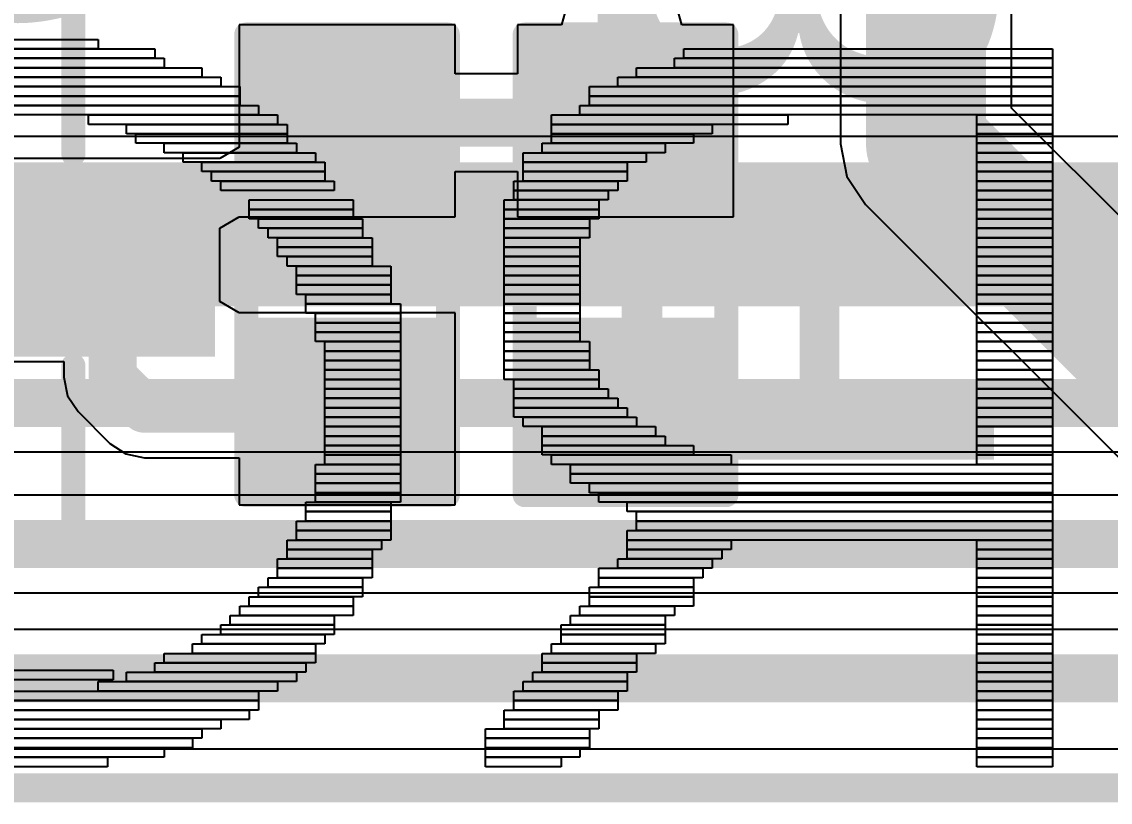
# Model space of a CAD drawing. Header units: inches. Extents: x -1 to 13, y -1.6 to 0.5.
# Drawn here: x 0.92 to 1.1468, y -1.4986 to -1.336 of the extents above; entities that cross this region are included whole.
import ezdxf

# ---------------------------------------------------------------- set-up
doc = ezdxf.new("R2010")
doc.units = ezdxf.units.IN
doc.header["$MEASUREMENT"] = 0
for name, color, linetype in [('Board_outline', 216, 'Continuous'), ('Bottom Layer', 5, 'Continuous'), ('Bottom Overlay', 54, 'Continuous'), ('Top Glue Points', 56, 'Continuous'), ('Top Layer', 1, 'Continuous'), ('Top Overlay', 2, 'Continuous'), ('Top Paste', 8, 'Continuous'), ('Top Solder', 216, 'Continuous')]:
    doc.layers.add(name, color=color, linetype=linetype)
doc.styles.add('Arial', font='', dxfattribs={"height": 0.2})
doc.styles.get('Arial').set_extended_font_data('Arial')

# ---------------------------------------------------------------- blocks, each defined once
blk = doc.blocks.new('SOT_23_98')
at = {"layer": 'Top Layer'}
for points in [[(-0.01614, 0.05748), (0.01614, 0.05748), (0.01614, 0.02126), (-0.01614, 0.02126)], [(-0.05354, -0.02126), (-0.02126, -0.02126), (-0.02126, -0.05748), (-0.05354, -0.05748)], [(0.02126, -0.02126), (0.05354, -0.02126), (0.05354, -0.05748), (0.02126, -0.05748)]]:
    blk.add_hatch(color=1, dxfattribs=at).paths.add_polyline_path(points)
at = {"layer": 'Top Paste'}
for points in [[(-0.01614, 0.05748), (0.01614, 0.05748), (0.01614, 0.02126), (-0.01614, 0.02126)], [(-0.05354, -0.02126), (-0.02126, -0.02126), (-0.02126, -0.05748), (-0.05354, -0.05748)], [(0.02126, -0.02126), (0.05354, -0.02126), (0.05354, -0.05748), (0.02126, -0.05748)]]:
    blk.add_hatch(color=8, dxfattribs=at).paths.add_polyline_path(points)
at = {"layer": 'Top Solder'}
for points in [[(-0.02014, 0.06148), (0.02014, 0.06148), (0.02014, 0.01726), (-0.02014, 0.01726)], [(-0.05754, -0.01726), (-0.01726, -0.01726), (-0.01726, -0.06148), (-0.05754, -0.06148)], [(0.01726, -0.01726), (0.05754, -0.01726), (0.05754, -0.06148), (0.01726, -0.06148)]]:
    blk.add_hatch(color=216, dxfattribs=at).paths.add_polyline_path(points)
at = {"layer": 'Top Overlay', "const_width": 0.005}
for points in [[(-0.061, -0.023), (-0.061, 0.032)], [(-0.022, 0.032), (-0.061, 0.032)], [(0.061, 0.032), (0.022, 0.032)], [(0.061, -0.023), (0.061, 0.032)], [(0.013, -0.031), (-0.013, -0.031)], [(-0.061, -0.046), (-0.066, -0.041)], [(-0.066, -0.051), (-0.066, -0.041)], [(-0.066, -0.051), (-0.061, -0.046)]]:
    blk.add_lwpolyline(points, dxfattribs=at)
at = {"layer": 'Top Overlay', "const_width": 0.0025}
for points in [[(-0.06225, 0.032, 1), (-0.05975, 0.032, 1)], [(-0.06225, 0.032, 1), (-0.05975, 0.032, 1)], [(-0.02325, 0.032, 1), (-0.02075, 0.032, 1)], [(0.02075, 0.032, 1), (0.02325, 0.032, 1)], [(0.05975, 0.032, 1), (0.06225, 0.032, 1)], [(0.05975, 0.032, 1), (0.06225, 0.032, 1)], [(-0.06225, -0.023, 1), (-0.05975, -0.023, 1)], [(0.05975, -0.023, 1), (0.06225, -0.023, 1)], [(-0.01425, -0.031, 1), (-0.01175, -0.031, 1)], [(0.01175, -0.031, 1), (0.01425, -0.031, 1)], [(-0.06725, -0.041, 1), (-0.06475, -0.041, 1)], [(-0.06725, -0.041, 1), (-0.06475, -0.041, 1)], [(-0.06225, -0.046, 1), (-0.05975, -0.046, 1)], [(-0.06225, -0.046, 1), (-0.05975, -0.046, 1)], [(-0.06725, -0.051, 1), (-0.06475, -0.051, 1)], [(-0.06725, -0.051, 1), (-0.06475, -0.051, 1)]]:
    blk.add_lwpolyline(points, format="xyb", close=True, dxfattribs=at)
blk = doc.blocks.new('RES_0603_103')
at = {"layer": 'Top Layer'}
for points in [[(-0.015, 0.0175), (-0.015, -0.0175), (-0.045, -0.0175), (-0.045, 0.0175)], [(0.045, 0.0175), (0.045, -0.0175), (0.015, -0.0175), (0.015, 0.0175)]]:
    blk.add_hatch(color=1, dxfattribs=at).paths.add_polyline_path(points)
at = {"layer": 'Top Paste'}
for points in [[(-0.015, 0.0175), (-0.015, -0.0175), (-0.045, -0.0175), (-0.045, 0.0175)], [(0.045, 0.0175), (0.045, -0.0175), (0.015, -0.0175), (0.015, 0.0175)]]:
    blk.add_hatch(color=8, dxfattribs=at).paths.add_polyline_path(points)
at = {"layer": 'Top Solder'}
for points in [[(-0.011, 0.0215), (-0.011, -0.0215), (-0.049, -0.0215), (-0.049, 0.0215)], [(0.049, 0.0215), (0.049, -0.0215), (0.011, -0.0215), (0.011, 0.0215)]]:
    blk.add_hatch(color=216, dxfattribs=at).paths.add_polyline_path(points)
at = {"layer": 'Top Overlay', "const_width": 0.005}
for points in [[(-0.048, 0.021), (0.048, 0.021)], [(-0.048, 0.021), (-0.048, -0.021)], [(0.048, 0.021), (0.048, -0.021)], [(-0.048, -0.021), (0.048, -0.021)]]:
    blk.add_lwpolyline(points, dxfattribs=at)
at = {"layer": 'Top Overlay', "const_width": 0.0025}
for points in [[(-0.04925, 0.021, 1), (-0.04675, 0.021, 1)], [(-0.04925, 0.021, 1), (-0.04675, 0.021, 1)], [(0.04675, 0.021, 1), (0.04925, 0.021, 1)], [(0.04675, 0.021, 1), (0.04925, 0.021, 1)], [(-0.04925, -0.021, 1), (-0.04675, -0.021, 1)], [(-0.04925, -0.021, 1), (-0.04675, -0.021, 1)], [(0.04675, -0.021, 1), (0.04925, -0.021, 1)], [(0.04675, -0.021, 1), (0.04925, -0.021, 1)]]:
    blk.add_lwpolyline(points, format="xyb", close=True, dxfattribs=at)
blk = doc.blocks.new('RES_0603_106')
at = {"layer": 'Top Layer'}
for points in [[(-0.015, 0.0175), (-0.015, -0.0175), (-0.045, -0.0175), (-0.045, 0.0175)], [(0.045, 0.0175), (0.045, -0.0175), (0.015, -0.0175), (0.015, 0.0175)]]:
    blk.add_hatch(color=1, dxfattribs=at).paths.add_polyline_path(points)
at = {"layer": 'Top Paste'}
for points in [[(-0.015, 0.0175), (-0.015, -0.0175), (-0.045, -0.0175), (-0.045, 0.0175)], [(0.045, 0.0175), (0.045, -0.0175), (0.015, -0.0175), (0.015, 0.0175)]]:
    blk.add_hatch(color=8, dxfattribs=at).paths.add_polyline_path(points)
at = {"layer": 'Top Solder'}
for points in [[(-0.011, 0.0215), (-0.011, -0.0215), (-0.049, -0.0215), (-0.049, 0.0215)], [(0.049, 0.0215), (0.049, -0.0215), (0.011, -0.0215), (0.011, 0.0215)]]:
    blk.add_hatch(color=216, dxfattribs=at).paths.add_polyline_path(points)
at = {"layer": 'Top Overlay', "const_width": 0.005}
for points in [[(-0.048, 0.021), (0.048, 0.021)], [(-0.048, 0.021), (-0.048, -0.021)], [(0.048, 0.021), (0.048, -0.021)], [(-0.048, -0.021), (0.048, -0.021)]]:
    blk.add_lwpolyline(points, dxfattribs=at)
at = {"layer": 'Top Overlay', "const_width": 0.0025}
for points in [[(-0.04925, 0.021, 1), (-0.04675, 0.021, 1)], [(-0.04925, 0.021, 1), (-0.04675, 0.021, 1)], [(0.04675, 0.021, 1), (0.04925, 0.021, 1)], [(0.04675, 0.021, 1), (0.04925, 0.021, 1)], [(-0.04925, -0.021, 1), (-0.04675, -0.021, 1)], [(-0.04925, -0.021, 1), (-0.04675, -0.021, 1)], [(0.04675, -0.021, 1), (0.04925, -0.021, 1)], [(0.04675, -0.021, 1), (0.04925, -0.021, 1)]]:
    blk.add_lwpolyline(points, format="xyb", close=True, dxfattribs=at)

msp = doc.modelspace()

# ---------------------------------------------------------------- hatches: boundary and pattern name
at = {"layer": 'Top Glue Points'}
for points in [[(1.06075, -1.377), (1.02925, -1.377), (1.02925, -1.39274), (1.06075, -1.39274)], [(1.00355, -1.37861), (0.97205, -1.37861), (0.97205, -1.39435), (1.00355, -1.39435)]]:
    msp.add_hatch(color=56, dxfattribs=at).paths.add_polyline_path(points)

# ---------------------------------------------------------------- linework, layer by layer
at = {"layer": 'Board_outline', "const_width": 0.006}
msp.add_lwpolyline([(-0.65035, -1.49561), (2.89296, -1.49561)], dxfattribs=at)
at = {"layer": 'Bottom Layer'}
for p, q in [((1.33209, -1.35985), (0.52352, -1.35985)), ((0.7369, -1.42561), (1.7997, -1.42561)), ((1.86599, -1.43459), (0.73403, -1.43459)), ((0.85033, -1.45498), (1.65819, -1.45498)), ((1.65817, -1.46262), (0.85035, -1.46262))]:
    msp.add_line(p, q, dxfattribs=at)
for points, const_width in [([(0.46775, -1.38025), (1.61226, -1.38025)], 0.03), ([(0.72332, -1.41542), (1.7997, -1.41542)], 0.01), ([(0.47725, -1.44478), (1.87022, -1.44478)], 0.01), ([(0.83552, -1.47281), (1.673, -1.47281)], 0.01)]:
    msp.add_lwpolyline(points, dxfattribs=dict(at, const_width=const_width))
at = {"layer": 'Bottom Overlay'}
for p, q in [((0.90836, -1.33963), (0.93593, -1.33963)), ((0.93593, -1.33963), (0.93593, -1.34159)), ((0.89655, -1.34159), (0.94773, -1.34159)), ((0.93593, -1.34159), (0.90836, -1.34159)), ((0.94773, -1.34159), (0.94773, -1.34356)), ((1.05797, -1.34356), (1.05797, -1.34159)), ((1.05797, -1.34159), (1.13474, -1.34159)), ((1.13474, -1.34159), (1.13474, -1.34356)), ((0.94773, -1.34356), (0.89655, -1.34356)), ((0.89655, -1.34356), (0.94971, -1.34356)), ((0.94971, -1.34356), (0.94971, -1.34553)), ((1.056, -1.34553), (1.056, -1.34356)), ((1.056, -1.34356), (1.13474, -1.34356)), ((1.13474, -1.34356), (1.05797, -1.34356)), ((1.13474, -1.34356), (1.13474, -1.34553)), ((0.88867, -1.34553), (0.95757, -1.34553)), ((0.94971, -1.34553), (0.89655, -1.34553)), ((0.95757, -1.34553), (0.95757, -1.3475)), ((1.04812, -1.3475), (1.04812, -1.34553)), ((1.04812, -1.34553), (1.13474, -1.34553)), ((1.13474, -1.34553), (1.056, -1.34553)), ((1.13474, -1.34553), (1.13474, -1.3475)), ((0.88474, -1.3475), (0.96152, -1.3475)), ((0.95757, -1.3475), (0.88867, -1.3475)), ((0.96152, -1.3475), (0.96152, -1.34947)), ((1.04418, -1.34947), (1.04418, -1.3475)), ((1.04418, -1.3475), (1.13474, -1.3475)), ((1.13474, -1.3475), (1.04812, -1.3475)), ((1.13474, -1.3475), (1.13474, -1.34947)), ((0.87884, -1.34947), (0.96544, -1.34947)), ((0.96152, -1.34947), (0.88474, -1.34947)), ((0.96544, -1.34947), (0.96544, -1.35144)), ((1.03828, -1.35144), (1.03828, -1.34947)), ((1.03828, -1.34947), (1.13474, -1.34947)), ((1.13474, -1.34947), (1.04418, -1.34947)), ((1.13474, -1.34947), (1.13474, -1.35144)), ((0.87292, -1.3534), (0.96939, -1.3534)), ((0.96544, -1.35144), (0.87884, -1.35144)), ((0.87884, -1.35144), (0.96544, -1.35144)), ((0.96544, -1.3534), (0.87884, -1.3534)), ((0.96544, -1.35144), (0.96544, -1.3534)), ((0.96939, -1.3534), (0.96939, -1.35537)), ((1.03632, -1.35537), (1.03632, -1.3534)), ((1.03632, -1.3534), (1.13474, -1.3534)), ((1.13474, -1.35144), (1.03828, -1.35144)), ((1.03828, -1.3534), (1.03828, -1.35144)), ((1.03828, -1.35144), (1.13474, -1.35144)), ((1.13474, -1.3534), (1.03828, -1.3534)), ((1.13474, -1.35144), (1.13474, -1.3534)), ((1.13474, -1.3534), (1.13474, -1.35537)), ((0.96939, -1.35537), (0.87292, -1.35537)), ((0.93395, -1.35734), (0.93395, -1.35537)), ((0.93395, -1.35537), (0.97332, -1.35537)), ((0.97332, -1.35537), (0.97332, -1.35734)), ((1.03041, -1.35734), (1.03041, -1.35537)), ((1.03041, -1.35537), (1.07963, -1.35537)), ((1.13474, -1.35537), (1.03632, -1.35537)), ((1.07963, -1.35537), (1.07963, -1.35734)), ((1.11899, -1.35734), (1.11899, -1.35537)), ((1.11899, -1.35537), (1.13474, -1.35537)), ((1.13474, -1.35537), (1.13474, -1.35734)), ((0.97332, -1.35734), (0.93395, -1.35734)), ((0.94183, -1.35931), (0.94183, -1.35734)), ((0.94183, -1.35734), (0.9753, -1.35734)), ((0.9753, -1.35734), (0.9753, -1.35931)), ((1.03041, -1.35931), (1.03041, -1.35734)), ((1.03041, -1.35734), (1.06387, -1.35734)), ((1.07963, -1.35734), (1.03041, -1.35734)), ((1.06387, -1.35734), (1.06387, -1.35931)), ((1.13474, -1.35734), (1.11899, -1.35734)), ((1.11899, -1.35931), (1.11899, -1.35734)), ((1.11899, -1.35734), (1.13474, -1.35734)), ((1.13474, -1.35734), (1.13474, -1.35931)), ((0.9753, -1.35931), (0.94183, -1.35931)), ((0.9438, -1.36128), (0.9438, -1.35931)), ((0.9438, -1.35931), (0.9753, -1.35931)), ((0.9753, -1.35931), (0.9753, -1.36128)), ((1.06387, -1.35931), (1.03041, -1.35931)), ((1.03041, -1.36128), (1.03041, -1.35931)), ((1.03041, -1.35931), (1.05994, -1.35931)), ((1.05994, -1.35931), (1.05994, -1.36128)), ((1.13474, -1.35931), (1.11899, -1.35931)), ((1.11899, -1.36128), (1.11899, -1.35931)), ((1.11899, -1.35931), (1.13474, -1.35931)), ((1.13474, -1.35931), (1.13474, -1.36128)), ((0.9753, -1.36128), (0.9438, -1.36128)), ((0.94971, -1.36325), (0.94971, -1.36128)), ((0.94971, -1.36128), (0.97725, -1.36128)), ((0.97725, -1.36128), (0.97725, -1.36325)), ((1.02845, -1.36325), (1.02845, -1.36128)), ((1.02845, -1.36128), (1.05404, -1.36128)), ((1.05994, -1.36128), (1.03041, -1.36128)), ((1.05404, -1.36128), (1.05404, -1.36325)), ((1.13474, -1.36128), (1.11899, -1.36128)), ((1.11899, -1.36325), (1.11899, -1.36128)), ((1.11899, -1.36128), (1.13474, -1.36128)), ((1.13474, -1.36128), (1.13474, -1.36325)), ((0.97725, -1.36325), (0.94971, -1.36325)), ((0.95364, -1.36522), (0.95364, -1.36325)), ((0.95364, -1.36325), (0.9812, -1.36325)), ((0.9812, -1.36325), (0.9812, -1.36522)), ((1.0245, -1.36522), (1.0245, -1.36325)), ((1.0245, -1.36325), (1.0501, -1.36325)), ((1.05404, -1.36325), (1.02845, -1.36325)), ((1.0501, -1.36325), (1.0501, -1.36522)), ((1.11899, -1.36522), (1.11899, -1.36325)), ((1.11899, -1.36325), (1.13474, -1.36325)), ((1.13474, -1.36325), (1.11899, -1.36325)), ((1.13474, -1.36325), (1.13474, -1.36522)), ((0.9812, -1.36522), (0.95364, -1.36522)), ((0.95757, -1.36718), (0.95757, -1.36522)), ((0.95757, -1.36522), (0.98316, -1.36522)), ((0.98316, -1.36522), (0.98316, -1.36718)), ((1.0245, -1.36718), (1.0245, -1.36522)), ((1.0245, -1.36522), (1.04615, -1.36522)), ((1.0501, -1.36522), (1.0245, -1.36522)), ((1.04615, -1.36522), (1.04615, -1.36718)), ((1.11899, -1.36718), (1.11899, -1.36522)), ((1.11899, -1.36522), (1.13474, -1.36522)), ((1.13474, -1.36522), (1.11899, -1.36522)), ((1.13474, -1.36522), (1.13474, -1.36718)), ((0.98316, -1.36718), (0.95757, -1.36718)), ((0.95954, -1.36915), (0.95954, -1.36718)), ((0.95954, -1.36718), (0.98316, -1.36718)), ((0.98316, -1.36915), (0.95954, -1.36915)), ((0.96152, -1.37112), (0.96152, -1.36915)), ((0.96152, -1.36915), (0.98513, -1.36915)), ((0.98316, -1.36718), (0.98316, -1.36915)), ((0.98513, -1.36915), (0.98513, -1.37112)), ((1.02253, -1.37112), (1.02253, -1.36915)), ((1.02253, -1.36915), (1.04418, -1.36915)), ((1.04615, -1.36718), (1.0245, -1.36718)), ((1.0245, -1.36915), (1.0245, -1.36718)), ((1.0245, -1.36718), (1.04615, -1.36718)), ((1.04615, -1.36915), (1.0245, -1.36915)), ((1.04418, -1.36915), (1.04418, -1.37112)), ((1.04615, -1.36718), (1.04615, -1.36915)), ((1.13474, -1.36718), (1.11899, -1.36718)), ((1.11899, -1.36915), (1.11899, -1.36718)), ((1.11899, -1.36718), (1.13474, -1.36718)), ((1.11899, -1.37112), (1.11899, -1.36915)), ((1.11899, -1.36915), (1.13474, -1.36915)), ((1.13474, -1.36915), (1.11899, -1.36915)), ((1.13474, -1.36718), (1.13474, -1.36915)), ((1.13474, -1.36915), (1.13474, -1.37112)), ((0.98513, -1.37112), (0.96152, -1.37112)), ((1.02253, -1.37309), (1.02253, -1.37112)), ((1.02253, -1.37112), (1.04221, -1.37112)), ((1.04418, -1.37112), (1.02253, -1.37112)), ((1.04221, -1.37112), (1.04221, -1.37309)), ((1.13474, -1.37112), (1.11899, -1.37112)), ((1.11899, -1.37309), (1.11899, -1.37112)), ((1.11899, -1.37112), (1.13474, -1.37112)), ((1.13474, -1.37112), (1.13474, -1.37309)), ((0.96742, -1.37506), (0.96742, -1.37309)), ((0.96742, -1.37309), (0.98908, -1.37309)), ((0.98908, -1.37309), (0.98908, -1.37506)), ((1.02056, -1.37506), (1.02056, -1.37309)), ((1.02056, -1.37309), (1.04025, -1.37309)), ((1.04221, -1.37309), (1.02253, -1.37309)), ((1.04025, -1.37309), (1.04025, -1.37506)), ((1.13474, -1.37309), (1.11899, -1.37309)), ((1.11899, -1.37506), (1.11899, -1.37309)), ((1.11899, -1.37309), (1.13474, -1.37309)), ((1.13474, -1.37309), (1.13474, -1.37506)), ((0.96742, -1.37703), (0.96742, -1.37506)), ((0.96742, -1.37506), (0.98908, -1.37506)), ((0.98908, -1.37506), (0.96742, -1.37506)), ((0.98908, -1.37506), (0.98908, -1.37703)), ((1.04025, -1.37506), (1.02056, -1.37506)), ((1.02056, -1.37703), (1.02056, -1.37506)), ((1.02056, -1.37506), (1.04025, -1.37506)), ((1.04025, -1.37506), (1.04025, -1.37703)), ((1.13474, -1.37506), (1.11899, -1.37506)), ((1.11899, -1.37703), (1.11899, -1.37506)), ((1.11899, -1.37506), (1.13474, -1.37506)), ((1.13474, -1.37506), (1.13474, -1.37703)), ((0.98908, -1.37703), (0.96742, -1.37703)), ((0.96939, -1.379), (0.96939, -1.37703)), ((0.96939, -1.37703), (0.99103, -1.37703)), ((0.99103, -1.37703), (0.99103, -1.379)), ((1.04025, -1.37703), (1.02056, -1.37703)), ((1.02056, -1.379), (1.02056, -1.37703)), ((1.02056, -1.37703), (1.03828, -1.37703)), ((1.03828, -1.37703), (1.03828, -1.379)), ((1.11899, -1.379), (1.11899, -1.37703)), ((1.11899, -1.37703), (1.13474, -1.37703)), ((1.13474, -1.37703), (1.11899, -1.37703)), ((1.13474, -1.37703), (1.13474, -1.379)), ((0.99103, -1.379), (0.96939, -1.379)), ((0.97135, -1.38096), (0.97135, -1.379)), ((0.97135, -1.379), (0.99103, -1.379)), ((0.99103, -1.379), (0.99103, -1.38096)), ((1.03828, -1.379), (1.02056, -1.379)), ((1.02056, -1.38096), (1.02056, -1.379)), ((1.02056, -1.379), (1.03828, -1.379)), ((1.03828, -1.379), (1.03828, -1.38096)), ((1.13474, -1.379), (1.11899, -1.379)), ((1.11899, -1.38096), (1.11899, -1.379)), ((1.11899, -1.379), (1.13474, -1.379)), ((1.13474, -1.379), (1.13474, -1.38096)), ((0.99103, -1.38096), (0.97135, -1.38096)), ((0.97332, -1.38293), (0.97332, -1.38096)), ((0.97332, -1.38096), (0.99301, -1.38096)), ((0.99301, -1.38293), (0.97332, -1.38293)), ((0.97332, -1.3849), (0.97332, -1.38293)), ((0.97332, -1.38293), (0.99301, -1.38293)), ((0.99301, -1.38096), (0.99301, -1.38293)), ((0.99301, -1.38293), (0.99301, -1.3849)), ((1.03828, -1.38096), (1.02056, -1.38096)), ((1.02056, -1.38293), (1.02056, -1.38096)), ((1.02056, -1.38096), (1.03632, -1.38096)), ((1.02056, -1.3849), (1.02056, -1.38293)), ((1.02056, -1.38293), (1.03632, -1.38293)), ((1.03632, -1.38293), (1.02056, -1.38293)), ((1.03632, -1.38096), (1.03632, -1.38293)), ((1.03632, -1.38293), (1.03632, -1.3849)), ((1.13474, -1.38096), (1.11899, -1.38096)), ((1.11899, -1.38293), (1.11899, -1.38096)), ((1.11899, -1.38096), (1.13474, -1.38096)), ((1.11899, -1.3849), (1.11899, -1.38293)), ((1.11899, -1.38293), (1.13474, -1.38293)), ((1.13474, -1.38293), (1.11899, -1.38293)), ((1.13474, -1.38096), (1.13474, -1.38293)), ((1.13474, -1.38293), (1.13474, -1.3849)), ((0.99301, -1.3849), (0.97332, -1.3849)), ((0.9753, -1.38687), (0.9753, -1.3849)), ((0.9753, -1.3849), (0.99301, -1.3849)), ((0.99301, -1.3849), (0.99301, -1.38687)), ((1.03632, -1.3849), (1.02056, -1.3849)), ((1.02056, -1.38687), (1.02056, -1.3849)), ((1.02056, -1.3849), (1.03632, -1.3849)), ((1.03632, -1.3849), (1.03632, -1.38687)), ((1.13474, -1.3849), (1.11899, -1.3849)), ((1.11899, -1.38687), (1.11899, -1.3849)), ((1.11899, -1.3849), (1.13474, -1.3849)), ((1.13474, -1.3849), (1.13474, -1.38687)), ((0.99301, -1.38687), (0.9753, -1.38687)), ((0.97725, -1.38884), (0.97725, -1.38687)), ((0.97725, -1.38687), (0.99694, -1.38687)), ((0.99694, -1.38687), (0.99694, -1.38884)), ((1.03632, -1.38687), (1.02056, -1.38687)), ((1.02056, -1.38884), (1.02056, -1.38687)), ((1.02056, -1.38687), (1.03632, -1.38687)), ((1.03632, -1.38687), (1.03632, -1.38884)), ((1.11899, -1.38884), (1.11899, -1.38687)), ((1.11899, -1.38687), (1.13474, -1.38687)), ((1.13474, -1.38687), (1.11899, -1.38687)), ((1.13474, -1.38687), (1.13474, -1.38884)), ((0.99694, -1.38884), (0.97725, -1.38884)), ((0.97725, -1.39081), (0.97725, -1.38884)), ((0.97725, -1.38884), (0.99694, -1.38884)), ((0.99694, -1.38884), (0.99694, -1.39081)), ((1.03632, -1.38884), (1.02056, -1.38884)), ((1.02056, -1.39081), (1.02056, -1.38884)), ((1.02056, -1.38884), (1.03632, -1.38884)), ((1.03632, -1.38884), (1.03632, -1.39081)), ((1.11899, -1.39081), (1.11899, -1.38884)), ((1.11899, -1.38884), (1.13474, -1.38884)), ((1.13474, -1.38884), (1.11899, -1.38884)), ((1.13474, -1.38884), (1.13474, -1.39081)), ((0.99694, -1.39081), (0.97725, -1.39081)), ((0.97725, -1.39277), (0.97725, -1.39081)), ((0.97725, -1.39081), (0.99694, -1.39081)), ((0.99694, -1.39081), (0.99694, -1.39277)), ((1.03632, -1.39081), (1.02056, -1.39081)), ((1.02056, -1.39277), (1.02056, -1.39081)), ((1.02056, -1.39081), (1.03632, -1.39081)), ((1.03632, -1.39081), (1.03632, -1.39277)), ((1.11899, -1.39277), (1.11899, -1.39081)), ((1.11899, -1.39081), (1.13474, -1.39081)), ((1.13474, -1.39081), (1.11899, -1.39081)), ((1.13474, -1.39081), (1.13474, -1.39277)), ((0.99694, -1.39277), (0.97725, -1.39277)), ((0.97923, -1.39474), (0.97923, -1.39277)), ((0.97923, -1.39277), (0.99694, -1.39277)), ((0.99694, -1.39277), (0.99694, -1.39474)), ((1.03632, -1.39277), (1.02056, -1.39277)), ((1.02056, -1.39474), (1.02056, -1.39277)), ((1.02056, -1.39277), (1.03632, -1.39277)), ((1.03632, -1.39277), (1.03632, -1.39474)), ((1.13474, -1.39277), (1.11899, -1.39277)), ((1.11899, -1.39474), (1.11899, -1.39277)), ((1.11899, -1.39277), (1.13474, -1.39277)), ((1.13474, -1.39277), (1.13474, -1.39474)), ((0.99694, -1.39474), (0.97923, -1.39474)), ((0.97923, -1.39671), (0.97923, -1.39474)), ((0.97923, -1.39474), (0.99891, -1.39474)), ((0.99891, -1.39474), (0.99891, -1.39671)), ((1.02056, -1.39671), (1.02056, -1.39474)), ((1.02056, -1.39474), (1.03632, -1.39474)), ((1.03632, -1.39474), (1.02056, -1.39474)), ((1.03632, -1.39474), (1.03632, -1.39671)), ((1.11899, -1.39671), (1.11899, -1.39474)), ((1.11899, -1.39474), (1.13474, -1.39474)), ((1.13474, -1.39474), (1.11899, -1.39474)), ((1.13474, -1.39474), (1.13474, -1.39671)), ((0.99891, -1.39671), (0.97923, -1.39671)), ((0.9812, -1.39868), (0.9812, -1.39671)), ((0.9812, -1.39671), (0.99891, -1.39671)), ((0.99891, -1.39868), (0.9812, -1.39868)), ((0.9812, -1.40065), (0.9812, -1.39868)), ((0.9812, -1.39868), (0.99891, -1.39868)), ((0.99891, -1.39671), (0.99891, -1.39868)), ((0.99891, -1.39868), (0.99891, -1.40065)), ((1.02056, -1.39868), (1.02056, -1.39671)), ((1.02056, -1.39671), (1.03632, -1.39671)), ((1.03632, -1.39671), (1.02056, -1.39671)), ((1.03632, -1.39868), (1.02056, -1.39868)), ((1.02056, -1.40065), (1.02056, -1.39868)), ((1.02056, -1.39868), (1.03632, -1.39868)), ((1.03632, -1.39671), (1.03632, -1.39868)), ((1.03632, -1.39868), (1.03632, -1.40065)), ((1.13474, -1.39671), (1.11899, -1.39671)), ((1.11899, -1.39868), (1.11899, -1.39671)), ((1.11899, -1.39671), (1.13474, -1.39671)), ((1.11899, -1.40065), (1.11899, -1.39868)), ((1.11899, -1.39868), (1.13474, -1.39868)), ((1.13474, -1.39868), (1.11899, -1.39868)), ((1.13474, -1.39671), (1.13474, -1.39868)), ((1.13474, -1.39868), (1.13474, -1.40065)), ((0.99891, -1.40065), (0.9812, -1.40065)), ((0.9812, -1.40262), (0.9812, -1.40065)), ((0.9812, -1.40065), (0.99891, -1.40065)), ((0.99891, -1.40065), (0.99891, -1.40262)), ((1.03632, -1.40065), (1.02056, -1.40065)), ((1.02056, -1.40262), (1.02056, -1.40065)), ((1.02056, -1.40065), (1.03632, -1.40065)), ((1.03632, -1.40065), (1.03632, -1.40262)), ((1.11899, -1.40262), (1.11899, -1.40065)), ((1.11899, -1.40065), (1.13474, -1.40065)), ((1.13474, -1.40065), (1.11899, -1.40065)), ((1.13474, -1.40065), (1.13474, -1.40262)), ((0.99891, -1.40262), (0.9812, -1.40262)), ((0.98316, -1.40459), (0.98316, -1.40262)), ((0.98316, -1.40262), (0.99891, -1.40262)), ((0.99891, -1.40262), (0.99891, -1.40459)), ((1.03632, -1.40262), (1.02056, -1.40262)), ((1.02056, -1.40459), (1.02056, -1.40262)), ((1.02056, -1.40262), (1.03828, -1.40262)), ((1.03828, -1.40262), (1.03828, -1.40459)), ((1.13474, -1.40262), (1.11899, -1.40262)), ((1.11899, -1.40459), (1.11899, -1.40262)), ((1.11899, -1.40262), (1.13474, -1.40262)), ((1.13474, -1.40262), (1.13474, -1.40459)), ((0.99891, -1.40459), (0.98316, -1.40459)), ((0.98316, -1.40655), (0.98316, -1.40459)), ((0.98316, -1.40459), (0.99891, -1.40459)), ((0.99891, -1.40459), (0.99891, -1.40655)), ((1.03828, -1.40459), (1.02056, -1.40459)), ((1.02056, -1.40655), (1.02056, -1.40459)), ((1.02056, -1.40459), (1.03828, -1.40459)), ((1.03828, -1.40459), (1.03828, -1.40655)), ((1.13474, -1.40459), (1.11899, -1.40459)), ((1.11899, -1.40655), (1.11899, -1.40459)), ((1.11899, -1.40459), (1.13474, -1.40459)), ((1.13474, -1.40459), (1.13474, -1.40655)), ((0.98316, -1.40852), (0.98316, -1.40655)), ((0.98316, -1.40655), (0.99891, -1.40655)), ((0.99891, -1.40655), (0.98316, -1.40655)), ((0.99891, -1.40655), (0.99891, -1.40852)), ((1.02056, -1.40852), (1.02056, -1.40655)), ((1.02056, -1.40655), (1.03828, -1.40655)), ((1.03828, -1.40655), (1.02056, -1.40655)), ((1.03828, -1.40655), (1.03828, -1.40852)), ((1.13474, -1.40655), (1.11899, -1.40655)), ((1.11899, -1.40852), (1.11899, -1.40655)), ((1.11899, -1.40655), (1.13474, -1.40655)), ((1.13474, -1.40655), (1.13474, -1.40852)), ((0.99891, -1.40852), (0.98316, -1.40852)), ((0.98316, -1.41049), (0.98316, -1.40852)), ((0.98316, -1.40852), (0.99891, -1.40852)), ((0.99891, -1.40852), (0.99891, -1.41049)), ((1.03828, -1.40852), (1.02056, -1.40852)), ((1.02056, -1.41049), (1.02056, -1.40852)), ((1.02056, -1.40852), (1.04025, -1.40852)), ((1.04025, -1.40852), (1.04025, -1.41049)), ((1.13474, -1.40852), (1.11899, -1.40852)), ((1.11899, -1.41049), (1.11899, -1.40852)), ((1.11899, -1.40852), (1.13474, -1.40852)), ((1.13474, -1.40852), (1.13474, -1.41049)), ((0.98316, -1.41246), (0.98316, -1.41049)), ((0.98316, -1.41049), (0.99891, -1.41049)), ((0.99891, -1.41049), (0.98316, -1.41049)), ((0.99891, -1.41049), (0.99891, -1.41246)), ((1.04025, -1.41049), (1.02056, -1.41049)), ((1.02253, -1.41246), (1.02253, -1.41049)), ((1.02253, -1.41049), (1.04025, -1.41049)), ((1.04025, -1.41049), (1.04025, -1.41246)), ((1.13474, -1.41049), (1.11899, -1.41049)), ((1.11899, -1.41246), (1.11899, -1.41049)), ((1.11899, -1.41049), (1.13474, -1.41049)), ((1.13474, -1.41049), (1.13474, -1.41246)), ((0.99891, -1.41246), (0.98316, -1.41246)), ((0.98316, -1.41443), (0.98316, -1.41246)), ((0.98316, -1.41246), (0.99891, -1.41246)), ((0.99891, -1.41443), (0.98316, -1.41443)), ((0.98316, -1.4164), (0.98316, -1.41443)), ((0.98316, -1.41443), (0.99891, -1.41443)), ((0.99891, -1.41246), (0.99891, -1.41443)), ((0.99891, -1.41443), (0.99891, -1.4164)), ((1.04025, -1.41246), (1.02253, -1.41246)), ((1.02253, -1.41443), (1.02253, -1.41246)), ((1.02253, -1.41246), (1.04221, -1.41246)), ((1.04221, -1.41443), (1.02253, -1.41443)), ((1.02253, -1.4164), (1.02253, -1.41443)), ((1.02253, -1.41443), (1.04418, -1.41443)), ((1.04221, -1.41246), (1.04221, -1.41443)), ((1.04418, -1.41443), (1.04418, -1.4164)), ((1.13474, -1.41246), (1.11899, -1.41246)), ((1.11899, -1.41443), (1.11899, -1.41246)), ((1.11899, -1.41246), (1.13474, -1.41246)), ((1.13474, -1.41443), (1.11899, -1.41443)), ((1.11899, -1.4164), (1.11899, -1.41443)), ((1.11899, -1.41443), (1.13474, -1.41443)), ((1.13474, -1.41246), (1.13474, -1.41443)), ((1.13474, -1.41443), (1.13474, -1.4164)), ((0.99891, -1.4164), (0.98316, -1.4164)), ((0.98316, -1.41837), (0.98316, -1.4164)), ((0.98316, -1.4164), (0.99891, -1.4164)), ((0.99891, -1.4164), (0.99891, -1.41837)), ((1.04418, -1.4164), (1.02253, -1.4164)), ((1.02253, -1.41837), (1.02253, -1.4164)), ((1.02253, -1.4164), (1.04615, -1.4164)), ((1.04615, -1.4164), (1.04615, -1.41837)), ((1.13474, -1.4164), (1.11899, -1.4164)), ((1.11899, -1.41837), (1.11899, -1.4164)), ((1.11899, -1.4164), (1.13474, -1.4164)), ((1.13474, -1.4164), (1.13474, -1.41837)), ((0.99891, -1.41837), (0.98316, -1.41837)), ((0.98316, -1.42033), (0.98316, -1.41837)), ((0.98316, -1.41837), (0.99891, -1.41837)), ((0.99891, -1.41837), (0.99891, -1.42033)), ((1.04615, -1.41837), (1.02253, -1.41837)), ((1.0245, -1.42033), (1.0245, -1.41837)), ((1.0245, -1.41837), (1.04812, -1.41837)), ((1.04812, -1.41837), (1.04812, -1.42033)), ((1.13474, -1.41837), (1.11899, -1.41837)), ((1.11899, -1.42033), (1.11899, -1.41837)), ((1.11899, -1.41837), (1.13474, -1.41837)), ((1.13474, -1.41837), (1.13474, -1.42033)), ((0.99891, -1.42033), (0.98316, -1.42033)), ((0.98316, -1.4223), (0.98316, -1.42033)), ((0.98316, -1.42033), (0.99891, -1.42033)), ((0.99891, -1.42033), (0.99891, -1.4223)), ((1.04812, -1.42033), (1.0245, -1.42033)), ((1.02845, -1.4223), (1.02845, -1.42033)), ((1.02845, -1.42033), (1.05207, -1.42033)), ((1.05207, -1.42033), (1.05207, -1.4223)), ((1.11899, -1.4223), (1.11899, -1.42033)), ((1.11899, -1.42033), (1.13474, -1.42033)), ((1.13474, -1.42033), (1.11899, -1.42033)), ((1.13474, -1.42033), (1.13474, -1.4223)), ((0.99891, -1.4223), (0.98316, -1.4223)), ((0.98316, -1.42427), (0.98316, -1.4223)), ((0.98316, -1.4223), (0.99891, -1.4223)), ((0.99891, -1.4223), (0.99891, -1.42427)), ((1.05207, -1.4223), (1.02845, -1.4223)), ((1.02845, -1.42427), (1.02845, -1.4223)), ((1.02845, -1.4223), (1.05404, -1.4223)), ((1.05404, -1.4223), (1.05404, -1.42427)), ((1.13474, -1.4223), (1.11899, -1.4223)), ((1.11899, -1.42427), (1.11899, -1.4223)), ((1.11899, -1.4223), (1.13474, -1.4223)), ((1.13474, -1.4223), (1.13474, -1.42427)), ((0.99891, -1.42427), (0.98316, -1.42427)), ((0.98316, -1.42624), (0.98316, -1.42427)), ((0.98316, -1.42427), (0.99891, -1.42427)), ((0.99891, -1.42427), (0.99891, -1.42624)), ((1.05404, -1.42427), (1.02845, -1.42427)), ((1.02845, -1.42624), (1.02845, -1.42427)), ((1.02845, -1.42427), (1.05994, -1.42427)), ((1.05994, -1.42427), (1.05994, -1.42624)), ((1.13474, -1.42427), (1.11899, -1.42427)), ((1.11899, -1.42624), (1.11899, -1.42427)), ((1.11899, -1.42427), (1.13474, -1.42427)), ((1.13474, -1.42427), (1.13474, -1.42624)), ((0.9812, -1.43018), (0.9812, -1.42821)), ((0.9812, -1.42821), (0.99891, -1.42821)), ((0.99891, -1.42624), (0.98316, -1.42624)), ((0.98316, -1.42821), (0.98316, -1.42624)), ((0.98316, -1.42624), (0.99891, -1.42624)), ((0.99891, -1.42821), (0.98316, -1.42821)), ((0.99891, -1.42624), (0.99891, -1.42821)), ((0.99891, -1.42821), (0.99891, -1.43018)), ((1.05994, -1.42624), (1.02845, -1.42624)), ((1.03041, -1.42821), (1.03041, -1.42624)), ((1.03041, -1.42624), (1.06781, -1.42624)), ((1.06781, -1.42821), (1.03041, -1.42821)), ((1.03435, -1.43018), (1.03435, -1.42821)), ((1.03435, -1.42821), (1.13474, -1.42821)), ((1.06781, -1.42624), (1.06781, -1.42821)), ((1.11899, -1.42821), (1.11899, -1.42624)), ((1.11899, -1.42624), (1.13474, -1.42624)), ((1.13474, -1.42624), (1.11899, -1.42624)), ((1.13474, -1.42821), (1.11899, -1.42821)), ((1.13474, -1.42624), (1.13474, -1.42821)), ((1.13474, -1.42821), (1.13474, -1.43018)), ((0.9812, -1.43214), (0.9812, -1.43018)), ((0.9812, -1.43018), (0.99891, -1.43018)), ((0.99891, -1.43018), (0.9812, -1.43018)), ((0.99891, -1.43018), (0.99891, -1.43214)), ((1.13474, -1.43018), (1.03435, -1.43018)), ((1.03435, -1.43214), (1.03435, -1.43018)), ((1.03435, -1.43018), (1.13474, -1.43018)), ((1.13474, -1.43018), (1.13474, -1.43214)), ((0.99891, -1.43214), (0.9812, -1.43214)), ((0.9812, -1.43411), (0.9812, -1.43214)), ((0.9812, -1.43214), (0.99891, -1.43214)), ((0.99891, -1.43214), (0.99891, -1.43411)), ((1.13474, -1.43214), (1.03435, -1.43214)), ((1.03828, -1.43411), (1.03828, -1.43214)), ((1.03828, -1.43214), (1.13474, -1.43214)), ((1.13474, -1.43214), (1.13474, -1.43411)), ((0.99891, -1.43411), (0.9812, -1.43411)), ((0.9812, -1.43608), (0.9812, -1.43411)), ((0.9812, -1.43411), (0.99891, -1.43411)), ((0.99891, -1.43411), (0.99891, -1.43608)), ((1.13474, -1.43411), (1.03828, -1.43411)), ((1.04025, -1.43608), (1.04025, -1.43411)), ((1.04025, -1.43411), (1.13474, -1.43411)), ((1.13474, -1.43411), (1.13474, -1.43608)), ((0.97923, -1.43805), (0.97923, -1.43608)), ((0.97923, -1.43608), (0.99694, -1.43608)), ((0.99891, -1.43608), (0.9812, -1.43608)), ((0.99694, -1.43608), (0.99694, -1.43805)), ((1.13474, -1.43608), (1.04025, -1.43608)), ((1.04615, -1.43805), (1.04615, -1.43608)), ((1.04615, -1.43608), (1.13474, -1.43608)), ((1.13474, -1.43608), (1.13474, -1.43805)), ((0.97923, -1.44002), (0.97923, -1.43805)), ((0.97923, -1.43805), (0.99694, -1.43805)), ((0.99694, -1.43805), (0.97923, -1.43805)), ((0.99694, -1.43805), (0.99694, -1.44002)), ((1.13474, -1.43805), (1.04615, -1.43805)), ((1.04812, -1.44002), (1.04812, -1.43805)), ((1.04812, -1.43805), (1.13474, -1.43805)), ((1.13474, -1.43805), (1.13474, -1.44002)), ((0.97725, -1.44199), (0.97725, -1.44002)), ((0.97725, -1.44002), (0.99694, -1.44002)), ((0.99694, -1.44002), (0.97923, -1.44002)), ((0.99694, -1.44002), (0.99694, -1.44199)), ((1.04812, -1.44199), (1.04812, -1.44002)), ((1.04812, -1.44002), (1.13474, -1.44002)), ((1.13474, -1.44002), (1.04812, -1.44002)), ((1.13474, -1.44002), (1.13474, -1.44199)), ((0.9753, -1.44592), (0.9753, -1.44396)), ((0.9753, -1.44396), (0.99498, -1.44396)), ((0.97725, -1.44396), (0.97725, -1.44199)), ((0.97725, -1.44199), (0.99694, -1.44199)), ((0.99694, -1.44199), (0.97725, -1.44199)), ((0.99694, -1.44396), (0.97725, -1.44396)), ((0.99498, -1.44396), (0.99498, -1.44592)), ((0.99694, -1.44199), (0.99694, -1.44396)), ((1.04615, -1.44396), (1.04615, -1.44199)), ((1.04615, -1.44199), (1.13474, -1.44199)), ((1.13474, -1.44396), (1.04615, -1.44396)), ((1.04615, -1.44592), (1.04615, -1.44396)), ((1.04615, -1.44396), (1.06781, -1.44396)), ((1.13474, -1.44199), (1.04812, -1.44199)), ((1.06781, -1.44396), (1.06781, -1.44592)), ((1.11899, -1.44592), (1.11899, -1.44396)), ((1.11899, -1.44396), (1.13474, -1.44396)), ((1.13474, -1.44199), (1.13474, -1.44396)), ((1.13474, -1.44396), (1.13474, -1.44592)), ((0.99498, -1.44592), (0.9753, -1.44592)), ((0.9753, -1.44789), (0.9753, -1.44592)), ((0.9753, -1.44592), (0.99301, -1.44592)), ((0.99301, -1.44592), (0.99301, -1.44789)), ((1.06781, -1.44592), (1.04615, -1.44592)), ((1.04615, -1.44789), (1.04615, -1.44592)), ((1.04615, -1.44592), (1.06584, -1.44592)), ((1.06584, -1.44592), (1.06584, -1.44789)), ((1.13474, -1.44592), (1.11899, -1.44592)), ((1.11899, -1.44789), (1.11899, -1.44592)), ((1.11899, -1.44592), (1.13474, -1.44592)), ((1.13474, -1.44592), (1.13474, -1.44789)), ((0.97332, -1.44986), (0.97332, -1.44789)), ((0.97332, -1.44789), (0.99301, -1.44789)), ((0.99301, -1.44789), (0.9753, -1.44789)), ((0.99301, -1.44789), (0.99301, -1.44986)), ((1.04418, -1.44986), (1.04418, -1.44789)), ((1.04418, -1.44789), (1.06387, -1.44789)), ((1.06584, -1.44789), (1.04615, -1.44789)), ((1.06387, -1.44789), (1.06387, -1.44986)), ((1.13474, -1.44789), (1.11899, -1.44789)), ((1.11899, -1.44986), (1.11899, -1.44789)), ((1.11899, -1.44789), (1.13474, -1.44789)), ((1.13474, -1.44789), (1.13474, -1.44986)), ((0.99301, -1.44986), (0.97332, -1.44986)), ((0.97332, -1.45183), (0.97332, -1.44986)), ((0.97332, -1.44986), (0.99301, -1.44986)), ((0.99301, -1.44986), (0.99301, -1.45183)), ((1.04025, -1.45183), (1.04025, -1.44986)), ((1.04025, -1.44986), (1.06191, -1.44986)), ((1.06387, -1.44986), (1.04418, -1.44986)), ((1.06191, -1.44986), (1.06191, -1.45183)), ((1.13474, -1.44986), (1.11899, -1.44986)), ((1.11899, -1.45183), (1.11899, -1.44986)), ((1.11899, -1.44986), (1.13474, -1.44986)), ((1.13474, -1.44986), (1.13474, -1.45183)), ((0.97135, -1.4538), (0.97135, -1.45183)), ((0.97135, -1.45183), (0.99103, -1.45183)), ((0.99301, -1.45183), (0.97332, -1.45183)), ((0.99103, -1.45183), (0.99103, -1.4538)), ((1.04025, -1.4538), (1.04025, -1.45183)), ((1.04025, -1.45183), (1.05994, -1.45183)), ((1.06191, -1.45183), (1.04025, -1.45183)), ((1.05994, -1.45183), (1.05994, -1.4538)), ((1.11899, -1.4538), (1.11899, -1.45183)), ((1.11899, -1.45183), (1.13474, -1.45183)), ((1.13474, -1.45183), (1.11899, -1.45183)), ((1.13474, -1.45183), (1.13474, -1.4538)), ((0.96939, -1.45577), (0.96939, -1.4538)), ((0.96939, -1.4538), (0.99103, -1.4538)), ((0.99103, -1.4538), (0.97135, -1.4538)), ((0.99103, -1.4538), (0.99103, -1.45577)), ((1.03828, -1.45577), (1.03828, -1.4538)), ((1.03828, -1.4538), (1.05994, -1.4538)), ((1.05994, -1.4538), (1.04025, -1.4538)), ((1.05994, -1.4538), (1.05994, -1.45577)), ((1.13474, -1.4538), (1.11899, -1.4538)), ((1.11899, -1.45577), (1.11899, -1.4538)), ((1.11899, -1.4538), (1.13474, -1.4538)), ((1.13474, -1.4538), (1.13474, -1.45577)), ((0.96544, -1.4597), (0.96544, -1.45774)), ((0.96544, -1.45774), (0.98908, -1.45774)), ((0.96742, -1.45774), (0.96742, -1.45577)), ((0.96742, -1.45577), (0.98908, -1.45577)), ((0.98908, -1.45774), (0.96742, -1.45774)), ((0.99103, -1.45577), (0.96939, -1.45577)), ((0.98908, -1.45577), (0.98908, -1.45774)), ((0.98908, -1.45774), (0.98908, -1.4597)), ((1.03632, -1.4597), (1.03632, -1.45774)), ((1.03632, -1.45774), (1.056, -1.45774)), ((1.05994, -1.45577), (1.03828, -1.45577)), ((1.03828, -1.45774), (1.03828, -1.45577)), ((1.03828, -1.45577), (1.05994, -1.45577)), ((1.05994, -1.45774), (1.03828, -1.45774)), ((1.056, -1.45774), (1.056, -1.4597)), ((1.05994, -1.45577), (1.05994, -1.45774)), ((1.11899, -1.45774), (1.11899, -1.45577)), ((1.11899, -1.45577), (1.13474, -1.45577)), ((1.13474, -1.45577), (1.11899, -1.45577)), ((1.11899, -1.4597), (1.11899, -1.45774)), ((1.11899, -1.45774), (1.13474, -1.45774)), ((1.13474, -1.45774), (1.11899, -1.45774)), ((1.13474, -1.45577), (1.13474, -1.45774)), ((1.13474, -1.45774), (1.13474, -1.4597)), ((0.96347, -1.46167), (0.96347, -1.4597)), ((0.96347, -1.4597), (0.98513, -1.4597)), ((0.98908, -1.4597), (0.96544, -1.4597)), ((0.98513, -1.4597), (0.98513, -1.46167)), ((1.03435, -1.46167), (1.03435, -1.4597)), ((1.03435, -1.4597), (1.05404, -1.4597)), ((1.056, -1.4597), (1.03632, -1.4597)), ((1.05404, -1.4597), (1.05404, -1.46167)), ((1.11899, -1.46167), (1.11899, -1.4597)), ((1.11899, -1.4597), (1.13474, -1.4597)), ((1.13474, -1.4597), (1.11899, -1.4597)), ((1.13474, -1.4597), (1.13474, -1.46167)), ((0.96152, -1.46364), (0.96152, -1.46167)), ((0.96152, -1.46167), (0.98513, -1.46167)), ((0.98513, -1.46167), (0.96347, -1.46167)), ((0.98513, -1.46167), (0.98513, -1.46364)), ((1.03238, -1.46364), (1.03238, -1.46167)), ((1.03238, -1.46167), (1.05404, -1.46167)), ((1.05404, -1.46167), (1.03435, -1.46167)), ((1.05404, -1.46167), (1.05404, -1.46364)), ((1.11899, -1.46364), (1.11899, -1.46167)), ((1.11899, -1.46167), (1.13474, -1.46167)), ((1.13474, -1.46167), (1.11899, -1.46167)), ((1.13474, -1.46167), (1.13474, -1.46364)), ((0.95757, -1.46561), (0.95757, -1.46364)), ((0.95757, -1.46364), (0.98316, -1.46364)), ((0.98513, -1.46364), (0.96152, -1.46364)), ((0.98316, -1.46364), (0.98316, -1.46561)), ((1.03238, -1.46561), (1.03238, -1.46364)), ((1.03238, -1.46364), (1.05404, -1.46364)), ((1.05404, -1.46364), (1.03238, -1.46364)), ((1.05404, -1.46364), (1.05404, -1.46561)), ((1.11899, -1.46561), (1.11899, -1.46364)), ((1.11899, -1.46364), (1.13474, -1.46364)), ((1.13474, -1.46364), (1.11899, -1.46364)), ((1.13474, -1.46364), (1.13474, -1.46561)), ((0.95561, -1.46758), (0.95561, -1.46561)), ((0.95561, -1.46561), (0.9812, -1.46561)), ((0.98316, -1.46561), (0.95757, -1.46561)), ((0.9812, -1.46561), (0.9812, -1.46758)), ((1.03041, -1.46758), (1.03041, -1.46561)), ((1.03041, -1.46561), (1.05207, -1.46561)), ((1.05404, -1.46561), (1.03238, -1.46561)), ((1.05207, -1.46561), (1.05207, -1.46758)), ((1.11899, -1.46758), (1.11899, -1.46561)), ((1.11899, -1.46561), (1.13474, -1.46561)), ((1.13474, -1.46561), (1.11899, -1.46561)), ((1.13474, -1.46561), (1.13474, -1.46758)), ((0.94971, -1.46955), (0.94971, -1.46758)), ((0.94971, -1.46758), (0.9812, -1.46758)), ((0.9812, -1.46758), (0.95561, -1.46758)), ((0.9812, -1.46758), (0.9812, -1.46955)), ((1.02845, -1.46955), (1.02845, -1.46758)), ((1.02845, -1.46758), (1.04812, -1.46758)), ((1.05207, -1.46758), (1.03041, -1.46758)), ((1.04812, -1.46758), (1.04812, -1.46955)), ((1.11899, -1.46955), (1.11899, -1.46758)), ((1.11899, -1.46758), (1.13474, -1.46758)), ((1.13474, -1.46758), (1.11899, -1.46758)), ((1.13474, -1.46758), (1.13474, -1.46955)), ((0.91544, -1.47112), (0.93907, -1.47112)), ((0.93907, -1.47112), (0.93907, -1.47309)), ((0.94773, -1.47151), (0.94773, -1.46955)), ((0.94773, -1.46955), (0.97923, -1.46955)), ((0.9812, -1.46955), (0.94971, -1.46955)), ((0.97923, -1.46955), (0.97923, -1.47151)), ((1.02845, -1.47151), (1.02845, -1.46955)), ((1.02845, -1.46955), (1.04812, -1.46955)), ((1.04812, -1.46955), (1.02845, -1.46955)), ((1.04812, -1.46955), (1.04812, -1.47151)), ((1.13474, -1.46955), (1.11899, -1.46955)), ((1.11899, -1.47151), (1.11899, -1.46955)), ((1.11899, -1.46955), (1.13474, -1.46955)), ((1.13474, -1.46955), (1.13474, -1.47151)), ((0.93907, -1.47309), (0.91544, -1.47309)), ((0.93593, -1.47545), (0.93593, -1.47348)), ((0.93593, -1.47348), (0.97332, -1.47348)), ((0.94183, -1.47348), (0.94183, -1.47151)), ((0.94183, -1.47151), (0.97725, -1.47151)), ((0.97725, -1.47348), (0.94183, -1.47348)), ((0.97923, -1.47151), (0.94773, -1.47151)), ((0.97332, -1.47348), (0.97332, -1.47545)), ((0.97725, -1.47151), (0.97725, -1.47348)), ((1.0245, -1.47545), (1.0245, -1.47348)), ((1.0245, -1.47348), (1.04615, -1.47348)), ((1.02648, -1.47348), (1.02648, -1.47151)), ((1.02648, -1.47151), (1.04615, -1.47151)), ((1.04615, -1.47348), (1.02648, -1.47348)), ((1.04812, -1.47151), (1.02845, -1.47151)), ((1.04615, -1.47151), (1.04615, -1.47348)), ((1.04615, -1.47348), (1.04615, -1.47545)), ((1.13474, -1.47151), (1.11899, -1.47151)), ((1.11899, -1.47348), (1.11899, -1.47151)), ((1.11899, -1.47151), (1.13474, -1.47151)), ((1.13474, -1.47348), (1.11899, -1.47348)), ((1.11899, -1.47545), (1.11899, -1.47348)), ((1.11899, -1.47348), (1.13474, -1.47348)), ((1.13474, -1.47151), (1.13474, -1.47348)), ((1.13474, -1.47348), (1.13474, -1.47545)), ((0.87292, -1.47545), (0.96939, -1.47545)), ((0.97332, -1.47545), (0.93593, -1.47545)), ((0.96939, -1.47545), (0.96939, -1.47742)), ((1.02253, -1.47742), (1.02253, -1.47545)), ((1.02253, -1.47545), (1.04418, -1.47545)), ((1.04615, -1.47545), (1.0245, -1.47545)), ((1.04418, -1.47545), (1.04418, -1.47742)), ((1.13474, -1.47545), (1.11899, -1.47545)), ((1.11899, -1.47742), (1.11899, -1.47545)), ((1.11899, -1.47545), (1.13474, -1.47545)), ((1.13474, -1.47545), (1.13474, -1.47742)), ((0.96939, -1.47742), (0.87292, -1.47742)), ((0.87489, -1.47742), (0.96939, -1.47742)), ((0.96939, -1.47742), (0.96939, -1.47939)), ((1.04418, -1.47742), (1.02253, -1.47742)), ((1.02253, -1.47939), (1.02253, -1.47742)), ((1.02253, -1.47742), (1.04418, -1.47742)), ((1.04418, -1.47742), (1.04418, -1.47939)), ((1.13474, -1.47742), (1.11899, -1.47742)), ((1.11899, -1.47939), (1.11899, -1.47742)), ((1.11899, -1.47742), (1.13474, -1.47742)), ((1.13474, -1.47742), (1.13474, -1.47939)), ((0.96939, -1.47939), (0.87489, -1.47939)), ((0.87884, -1.47939), (0.96742, -1.47939)), ((0.96742, -1.47939), (0.96742, -1.48136)), ((1.02056, -1.48136), (1.02056, -1.47939)), ((1.02056, -1.47939), (1.04025, -1.47939)), ((1.04418, -1.47939), (1.02253, -1.47939)), ((1.04025, -1.47939), (1.04025, -1.48136)), ((1.13474, -1.47939), (1.11899, -1.47939)), ((1.11899, -1.48136), (1.11899, -1.47939)), ((1.11899, -1.47939), (1.13474, -1.47939)), ((1.13474, -1.47939), (1.13474, -1.48136)), ((0.96742, -1.48136), (0.87884, -1.48136)), ((0.88474, -1.48136), (0.96152, -1.48136)), ((0.96152, -1.48136), (0.96152, -1.48333)), ((1.04025, -1.48136), (1.02056, -1.48136)), ((1.02056, -1.48333), (1.02056, -1.48136)), ((1.02056, -1.48136), (1.04025, -1.48136)), ((1.04025, -1.48136), (1.04025, -1.48333)), ((1.13474, -1.48136), (1.11899, -1.48136)), ((1.11899, -1.48333), (1.11899, -1.48136)), ((1.11899, -1.48136), (1.13474, -1.48136)), ((1.13474, -1.48136), (1.13474, -1.48333)), ((0.96152, -1.48333), (0.88474, -1.48333)), ((0.88867, -1.48333), (0.95757, -1.48333)), ((0.95757, -1.48333), (0.95757, -1.48529)), ((1.01662, -1.48529), (1.01662, -1.48333)), ((1.01662, -1.48333), (1.03828, -1.48333)), ((1.04025, -1.48333), (1.02056, -1.48333)), ((1.03828, -1.48333), (1.03828, -1.48529)), ((1.13474, -1.48333), (1.11899, -1.48333)), ((1.11899, -1.48529), (1.11899, -1.48333)), ((1.11899, -1.48333), (1.13474, -1.48333)), ((1.13474, -1.48333), (1.13474, -1.48529)), ((0.95757, -1.48529), (0.88867, -1.48529)), ((0.88867, -1.48529), (0.95561, -1.48529)), ((0.95561, -1.48726), (0.88867, -1.48726)), ((0.89458, -1.48726), (0.94971, -1.48726)), ((0.94971, -1.48726), (0.94971, -1.48923)), ((0.95561, -1.48529), (0.95561, -1.48726)), ((1.03828, -1.48529), (1.01662, -1.48529)), ((1.01662, -1.48726), (1.01662, -1.48529)), ((1.01662, -1.48529), (1.03828, -1.48529)), ((1.03828, -1.48726), (1.01662, -1.48726)), ((1.01662, -1.48923), (1.01662, -1.48726)), ((1.01662, -1.48726), (1.03632, -1.48726)), ((1.03632, -1.48726), (1.03632, -1.48923)), ((1.03828, -1.48529), (1.03828, -1.48726)), ((1.13474, -1.48529), (1.11899, -1.48529)), ((1.11899, -1.48726), (1.11899, -1.48529)), ((1.11899, -1.48529), (1.13474, -1.48529)), ((1.13474, -1.48726), (1.11899, -1.48726)), ((1.11899, -1.48923), (1.11899, -1.48726)), ((1.11899, -1.48726), (1.13474, -1.48726)), ((1.13474, -1.48529), (1.13474, -1.48726)), ((1.13474, -1.48726), (1.13474, -1.48923)), ((0.94971, -1.48923), (0.89458, -1.48923)), ((0.90443, -1.48923), (0.93788, -1.48923)), ((0.93788, -1.48923), (0.93788, -1.4912)), ((1.01662, -1.4912), (1.01662, -1.48923)), ((1.01662, -1.48923), (1.03238, -1.48923)), ((1.03632, -1.48923), (1.01662, -1.48923)), ((1.03238, -1.48923), (1.03238, -1.4912)), ((1.13474, -1.48923), (1.11899, -1.48923)), ((1.11899, -1.4912), (1.11899, -1.48923)), ((1.11899, -1.48923), (1.13474, -1.48923)), ((1.13474, -1.48923), (1.13474, -1.4912)), ((0.93788, -1.4912), (0.90443, -1.4912)), ((1.03238, -1.4912), (1.01662, -1.4912)), ((1.13474, -1.4912), (1.11899, -1.4912))]:
    msp.add_line(p, q, dxfattribs=at)
at = {"layer": 'Top Layer'}
for p, q in [((1.12623, -1.354), (1.12623, -1.2538)), ((1.09055, -1.26275), (1.09055, -1.36139)), ((1.03384, -1.33161), (1.03247, -1.33661)), ((1.05753, -1.33661), (1.05616, -1.33161)), ((1.0103, -1.33661), (0.9653, -1.33661)), ((0.9653, -1.33661), (0.9653, -1.3621)), ((1.0103, -1.3468), (1.0103, -1.33661)), ((1.03247, -1.33661), (1.0233, -1.33661)), ((1.0233, -1.33661), (1.0233, -1.3468)), ((1.0683, -1.33661), (1.05753, -1.33661)), ((1.0683, -1.37661), (1.0683, -1.33661)), ((1.0233, -1.3468), (1.0103, -1.3468)), ((1.23039, -1.45816), (1.12623, -1.354)), ((0.9653, -1.3621), (0.96128, -1.36447)), ((1.09055, -1.36139), (1.09191, -1.36822)), ((0.9603, -1.36447), (0.91663, -1.36447)), ((0.96128, -1.36447), (0.9603, -1.36447)), ((1.0103, -1.37661), (1.0103, -1.3672)), ((1.0103, -1.3672), (1.0233, -1.3672)), ((1.0233, -1.3672), (1.0233, -1.37661)), ((1.09191, -1.36822), (1.09577, -1.37401)), ((1.09577, -1.37401), (1.20473, -1.48296)), ((0.96128, -1.37898), (0.9653, -1.37661)), ((0.9653, -1.37661), (0.96628, -1.37661)), ((0.96628, -1.37661), (1.0103, -1.37661)), ((1.0233, -1.37661), (1.0683, -1.37661)), ((0.96128, -1.39424), (0.96128, -1.37898)), ((0.9653, -1.39661), (0.96128, -1.39424)), ((1.0103, -1.39661), (0.9653, -1.39661)), ((1.0103, -1.43661), (1.0103, -1.39661)), ((0.91506, -1.40675), (0.9288, -1.40675)), ((0.9288, -1.40675), (0.9288, -1.41)), ((0.9288, -1.41), (0.92958, -1.4139)), ((0.92958, -1.4139), (0.93179, -1.41721)), ((0.93179, -1.41721), (0.9384, -1.42382)), ((0.9384, -1.42382), (0.94171, -1.42603)), ((0.94171, -1.42603), (0.94561, -1.42681)), ((0.94561, -1.42681), (0.9653, -1.42681)), ((0.9653, -1.42681), (0.9653, -1.43661)), ((0.9653, -1.43661), (1.0103, -1.43661)), ((1.20282, -1.48758), (0.8516, -1.48758))]:
    msp.add_line(p, q, dxfattribs=at)
for points, const_width in [([(1.10839, -1.36139), (1.10839, -1.2338)], 0.025), ([(1.045, -1.3562), (1.045, -1.319)], 0.01), ([(1.10839, -1.36139), (1.223, -1.476)], 0.025), ([(1.045, -1.3562), (1.0458, -1.357)], 0.01), ([(0.9878, -1.35661), (0.98819, -1.357)], 0.01), ([(0.98819, -1.357), (1.0458, -1.357)], 0.01), ([(0.93817, -1.38561), (0.939, -1.38644)], 0.01), ([(0.939, -1.41), (0.939, -1.38644)], 0.01), ([(0.939, -1.41), (0.94561, -1.41661)], 0.01), ([(0.94561, -1.41661), (0.9878, -1.41661)], 0.01)]:
    msp.add_lwpolyline(points, dxfattribs=dict(at, const_width=const_width))
for points, const_width in [([(1.10214, -1.36139, 1), (1.11464, -1.36139, 1)], 0.0125), ([(1.10214, -1.36139, 1), (1.11464, -1.36139, 1)], 0.0125), ([(1.0425, -1.3562, 1), (1.0475, -1.3562, 1)], 0.005), ([(1.0425, -1.3562, 1), (1.0475, -1.3562, 1)], 0.005), ([(0.9853, -1.35661, 1), (0.9903, -1.35661, 1)], 0.005), ([(0.98569, -1.357, 1), (0.99069, -1.357, 1)], 0.005), ([(0.98569, -1.357, 1), (0.99069, -1.357, 1)], 0.005), ([(1.0433, -1.357, 1), (1.0483, -1.357, 1)], 0.005), ([(1.0433, -1.357, 1), (1.0483, -1.357, 1)], 0.005), ([(0.93567, -1.38561, 1), (0.94067, -1.38561, 1)], 0.005), ([(0.9365, -1.38644, 1), (0.9415, -1.38644, 1)], 0.005), ([(0.9365, -1.38644, 1), (0.9415, -1.38644, 1)], 0.005), ([(0.9365, -1.41, 1), (0.9415, -1.41, 1)], 0.005), ([(0.9365, -1.41, 1), (0.9415, -1.41, 1)], 0.005), ([(0.94311, -1.41661, 1), (0.94811, -1.41661, 1)], 0.005), ([(0.94311, -1.41661, 1), (0.94811, -1.41661, 1)], 0.005), ([(0.9853, -1.41661, 1), (0.9903, -1.41661, 1)], 0.005)]:
    msp.add_lwpolyline(points, format="xyb", close=True, dxfattribs=dict(at, const_width=const_width))

# ---------------------------------------------------------------- block references
for name, p, rotation in [('SOT_23_98', (0.8988, -1.38561), 270), ('RES_0603_103', (0.9878, -1.38661), 90), ('RES_0603_106', (1.0458, -1.38661), 90)]:
    msp.add_blockref(name, p, dxfattribs=dict(rotation=rotation))

# ---------------------------------------------------------------- texts
at = {"layer": 'Top Overlay', "style": 'Arial'}
msp.add_text('Q2', height=0.0775, dxfattribs=at).set_placement((0.85886, -1.31497))
msp.add_text('R8', height=0.0775, rotation=90, dxfattribs=at).set_placement((1.12253, -1.43607))

doc.saveas('drawing.dxf')
